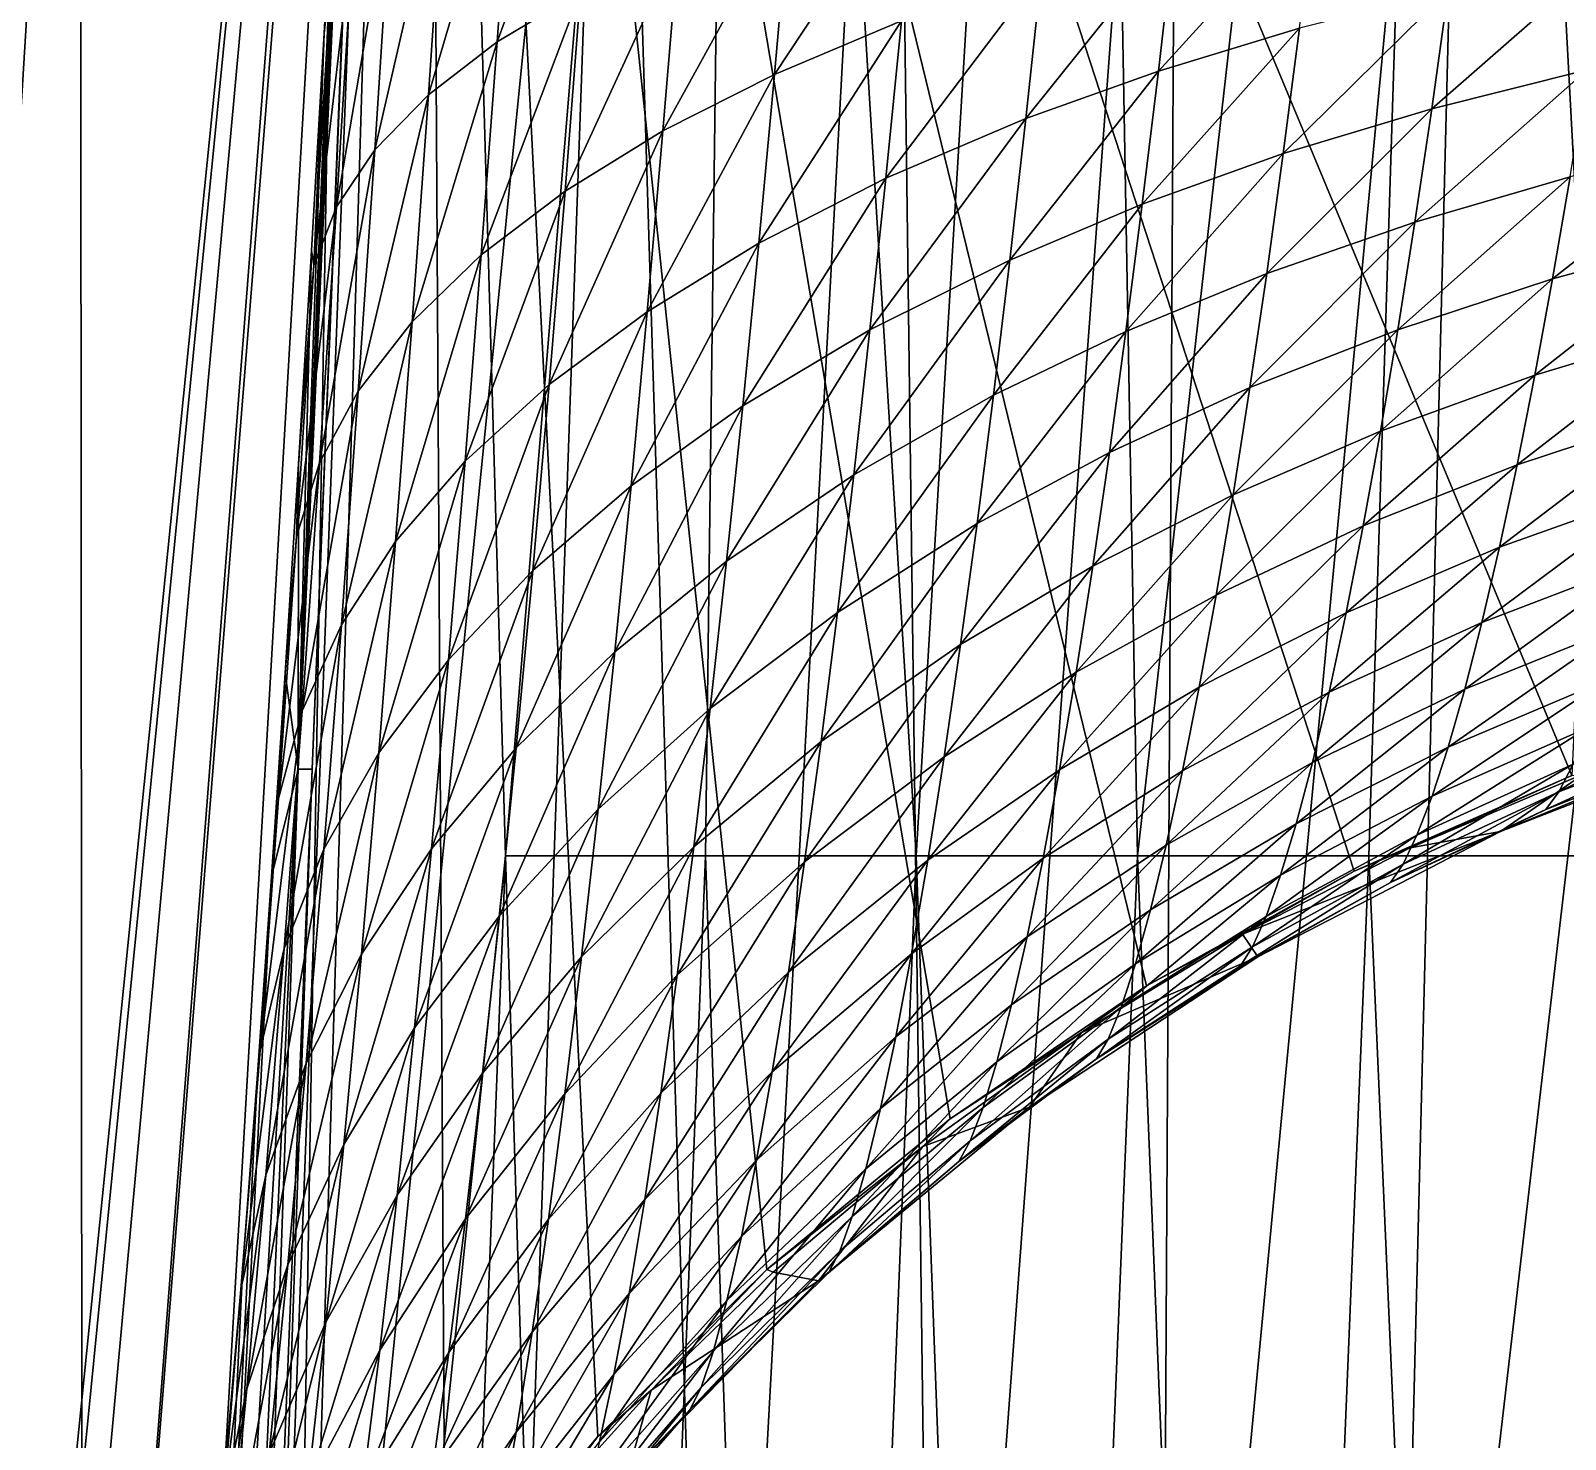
# Model space of a CAD drawing. Extents: x -53 to 3.8, y 0 to 88.2.
# Drawn here: x -42.74 to -40.364, y 64.955 to 67.136 of the extents above; entities that cross this region are included whole.
import ezdxf

# ---------------------------------------------------------------- set-up
doc = ezdxf.new("R2010")
doc.units = 0

msp = doc.modelspace()

# ---------------------------------------------------------------- linework, layer by layer
for points in [[(-42.131, 70.249), (-40.131, 70.7849), (-40.3543, 65.9824)], [(-42.131, 70.249), (-42.9009, 62.6519), (-46.131, 70.249)], [(-42.9009, 62.6519), (-42.131, 70.249), (-42.847, 63.0159)], [(-42.847, 63.0159), (-42.131, 70.249), (-42.76, 63.3727)], [(-42.76, 63.3727), (-42.131, 70.249), (-42.6406, 63.7202)], [(-42.6406, 63.7202), (-42.131, 70.249), (-42.4894, 64.0559)], [(-42.4894, 64.0559), (-42.131, 70.249), (-42.3082, 64.376)], [(-42.131, 70.249, 9.33625), (-42.4638, 61.4679, 10.4947), (-42.3044, 65.9926, 9.45638)], [(-42.4638, 61.4679, 10.4947), (-42.131, 70.249, 9.33625), (-42.0052, 65.8584, 10.4637)], [(-42.3082, 64.376), (-42.131, 70.249), (-42.0987, 64.6776)], [(-42.3044, 65.9926, 9.45638), (-42.144, 69.9298, 8.96014), (-42.131, 70.249, 9.33625)], [(-40.6915, 65.8347), (-42.131, 70.249), (-40.3543, 65.9824)], [(-41.013, 65.6572), (-42.131, 70.249), (-40.6915, 65.8347)], [(-41.3166, 65.4512), (-42.131, 70.249), (-41.013, 65.6572)], [(-41.6004, 65.2179), (-42.131, 70.249), (-41.3166, 65.4512)], [(-41.8622, 64.959), (-42.131, 70.249), (-41.6004, 65.2179)], [(-42.0987, 64.6776), (-42.131, 70.249), (-41.8622, 64.959)], [(-42.131, 70.249, 9.33625), (-41.6397, 70.249, 10.2041), (-42.0052, 65.8584, 10.4637)], [(-42.0052, 65.8584, 10.4637), (-41.6397, 70.249, 10.2041), (-41.6958, 65.8584, 11.0024)], [(-41.6958, 65.8584, 11.0024), (-41.6397, 70.249, 10.2041), (-41.3696, 65.8584, 11.5313)], [(-41.3696, 65.8584, 11.5313), (-41.6397, 70.249, 10.2041), (-41.1055, 70.249, 11.0463)], [(-41.3696, 65.8584, 11.5313), (-41.1055, 70.249, 11.0463), (-41.027, 65.8584, 12.0497)], [(-41.027, 65.8584, 12.0497), (-41.1055, 70.249, 11.0463), (-40.5296, 70.249, 11.8605)], [(-41.027, 65.8584, 12.0497), (-40.5296, 70.249, 11.8605), (-40.6684, 65.8584, 12.5572)], [(-40.6684, 65.8584, 12.5572), (-40.5296, 70.249, 11.8605), (-40.2942, 65.8584, 13.0534)], [(-40.5296, 70.249, 11.8605), (-39.9135, 70.249, 12.6447), (-40.2942, 65.8584, 13.0534)], [(-42.1463, 69.9161, 8.19953), (-42.144, 69.9298, 8.96014), (-42.3044, 65.9926, 9.45638)], [(-42.3263, 65.9926, 8.65199), (-42.214, 68.5185, 8.04497), (-42.1463, 69.9161, 8.19953)], [(-42.3263, 65.9926, 8.65199), (-42.1463, 69.9161, 8.19953), (-42.3044, 65.9926, 9.45638)], [(-41.3394, 63.4733, 18.3633), (-40.9631, 68.5392, 17.7052), (-41.4051, 68.5327, 17.2802)], [(-40.9919, 63.4733, 18.6972), (-40.9631, 68.5392, 17.7052), (-41.3394, 63.4733, 18.3633)], [(-40.9919, 63.4733, 18.6972), (-40.5104, 68.5456, 18.1186), (-40.9631, 68.5392, 17.7052)], [(-40.6378, 63.4733, 19.0239), (-40.5104, 68.5456, 18.1186), (-40.9919, 63.4733, 18.6972)], [(-40.6378, 63.4733, 19.0239), (-40.0472, 68.5518, 18.5202), (-40.5104, 68.5456, 18.1186)], [(-40.2772, 63.4733, 19.3435), (-40.0472, 68.5518, 18.5202), (-40.6378, 63.4733, 19.0239)], [(-42.2555, 68.519, 16.3968), (-42.6634, 68.5119, 15.9389), (-42.6599, 63.4733, 16.9604)], [(-42.3404, 63.4733, 17.321), (-42.2555, 68.519, 16.3968), (-42.6599, 63.4733, 16.9604)], [(-41.8359, 68.5259, 16.844), (-42.2555, 68.519, 16.3968), (-42.3404, 63.4733, 17.321)], [(-42.0137, 63.4733, 17.6751), (-41.8359, 68.5259, 16.844), (-42.3404, 63.4733, 17.321)], [(-42.2313, 68.1685, 8.04814), (-42.214, 68.5185, 8.04497), (-42.3263, 65.9926, 8.65199)], [(-41.68, 63.4733, 18.0226), (-41.8359, 68.5259, 16.844), (-42.0137, 63.4733, 17.6751)], [(-41.68, 63.4733, 18.0226), (-41.4051, 68.5327, 17.2802), (-41.8359, 68.5259, 16.844)], [(-41.3394, 63.4733, 18.3633), (-41.4051, 68.5327, 17.2802), (-41.68, 63.4733, 18.0226)], [(-42.6634, 68.5119, 15.9389), (-43.0594, 68.5046, 15.4706), (-42.9722, 63.4733, 16.5935)], [(-42.6599, 63.4733, 16.9604), (-42.6634, 68.5119, 15.9389), (-42.9722, 63.4733, 16.5935)], [(-42.249, 67.8199, 8.03053), (-42.2313, 68.1685, 8.04814), (-42.3263, 65.9926, 8.65199)], [(-42.3263, 65.9926, 8.65199), (-42.2672, 67.4741, 7.99202), (-42.249, 67.8199, 8.03053)], [(-42.0182, 67.1183, 6.35337), (-41.863, 67.5399, 6.1574), (-41.9922, 67.4856, 6.43871)], [(-41.8888, 67.1961, 6.07829), (-41.863, 67.5399, 6.1574), (-42.0182, 67.1183, 6.35337)], [(-42.286, 67.1321, 7.9327), (-42.2672, 67.4741, 7.99202), (-42.3263, 65.9926, 8.65199)], [(-42.286, 67.1321, 7.9327), (-42.2739, 67.2398, 7.63395), (-42.2672, 67.4741, 7.99202)], [(-42.1246, 67.0365, 6.63698), (-41.9922, 67.4856, 6.43871), (-42.0983, 67.428, 6.72886)], [(-42.0182, 67.1183, 6.35337), (-41.9922, 67.4856, 6.43871), (-42.1246, 67.0365, 6.63698)], [(-42.2076, 66.9512, 6.92734), (-42.0983, 67.428, 6.72886), (-42.1808, 67.3676, 7.02604)], [(-42.1246, 67.0365, 6.63698), (-42.0983, 67.428, 6.72886), (-42.2076, 66.9512, 6.92734)], [(-41.5888, 67.0681, 5.47498), (-41.368, 67.4021, 5.31486), (-41.5649, 67.3377, 5.56013)], [(-41.3919, 67.151, 5.23606), (-41.368, 67.4021, 5.31486), (-41.5888, 67.0681, 5.47498)], [(-42.2668, 66.863, 7.22262), (-42.1808, 67.3676, 7.02604), (-42.2395, 67.3048, 7.32836)], [(-42.2076, 66.9512, 6.92734), (-42.1808, 67.3676, 7.02604), (-42.2668, 66.863, 7.22262)], [(-41.7614, 66.9806, 5.72148), (-41.5649, 67.3377, 5.56013), (-41.7373, 67.2693, 5.81335)], [(-41.5888, 67.0681, 5.47498), (-41.5649, 67.3377, 5.56013), (-41.7614, 66.9806, 5.72148)], [(-40.9943, 67.0732, 4.74328), (-40.7511, 67.3404, 4.65914), (-40.9698, 67.2866, 4.82883)], [(-40.7759, 67.1394, 4.57871), (-40.7511, 67.3404, 4.65914), (-40.9943, 67.0732, 4.74328)], [(-42.2395, 67.3048, 7.32836), (-42.2739, 67.2398, 7.63395), (-42.3019, 66.7723, 7.52101)], [(-42.2668, 66.863, 7.22262), (-42.2395, 67.3048, 7.32836), (-42.3019, 66.7723, 7.52101)], [(-41.1998, 66.9996, 4.92088), (-40.9698, 67.2866, 4.82883), (-41.1754, 67.2266, 5.01216)], [(-40.9943, 67.0732, 4.74328), (-40.9698, 67.2866, 4.82883), (-41.1998, 66.9996, 4.92088)], [(-41.913, 66.8872, 5.97924), (-41.7373, 67.2693, 5.81335), (-41.8888, 67.1961, 6.07829)], [(-41.7614, 66.9806, 5.72148), (-41.7373, 67.2693, 5.81335), (-41.913, 66.8872, 5.97924)], [(-42.3019, 66.7723, 7.52101), (-42.2739, 67.2398, 7.63395), (-42.286, 67.1321, 7.9327)], [(-40.5711, 67.0149, 4.33723), (-40.3046, 67.2485, 4.29162), (-40.5456, 67.1979, 4.42791)], [(-40.3306, 67.0753, 4.20563), (-40.3046, 67.2485, 4.29162), (-40.5711, 67.0149, 4.33723)], [(-41.4162, 66.9073, 5.1376), (-41.1754, 67.2266, 5.01216), (-41.3919, 67.151, 5.23606)], [(-41.1998, 66.9996, 4.92088), (-41.1754, 67.2266, 5.01216), (-41.4162, 66.9073, 5.1376)], [(-42.0427, 66.7885, 6.24674), (-41.8888, 67.1961, 6.07829), (-42.0182, 67.1183, 6.35337)], [(-41.913, 66.8872, 5.97924), (-41.8888, 67.1961, 6.07829), (-42.0427, 66.7885, 6.24674)], [(-40.8011, 66.9455, 4.48259), (-40.5456, 67.1979, 4.42791), (-40.7759, 67.1394, 4.57871)], [(-40.5711, 67.0149, 4.33723), (-40.5456, 67.1979, 4.42791), (-40.8011, 66.9455, 4.48259)], [(-41.6132, 66.8066, 5.36866), (-41.3919, 67.151, 5.23606), (-41.5888, 67.0681, 5.47498)], [(-41.4162, 66.9073, 5.1376), (-41.3919, 67.151, 5.23606), (-41.6132, 66.8066, 5.36866)], [(-41.0193, 66.8673, 4.64102), (-40.7759, 67.1394, 4.57871), (-40.9943, 67.0732, 4.74328)], [(-40.8011, 66.9455, 4.48259), (-40.7759, 67.1394, 4.57871), (-41.0193, 66.8673, 4.64102)], [(-42.3054, 66.7952, 7.853), (-42.286, 67.1321, 7.9327), (-42.3263, 65.9926, 8.65199)], [(-42.3054, 66.7952, 7.853), (-42.3019, 66.7723, 7.52101), (-42.286, 67.1321, 7.9327)], [(-42.1496, 66.6851, 6.52242), (-42.0182, 67.1183, 6.35337), (-42.1246, 67.0365, 6.63698)], [(-42.0427, 66.7885, 6.24674), (-42.0182, 67.1183, 6.35337), (-42.1496, 66.6851, 6.52242)], [(-41.7858, 66.7007, 5.60688), (-41.5888, 67.0681, 5.47498), (-41.7614, 66.9806, 5.72148)], [(-41.6132, 66.8066, 5.36866), (-41.5888, 67.0681, 5.47498), (-41.7858, 66.7007, 5.60688)], [(-41.2246, 66.7807, 4.8118), (-40.9943, 67.0732, 4.74328), (-41.1998, 66.9996, 4.92088)], [(-41.0193, 66.8673, 4.64102), (-40.9943, 67.0732, 4.74328), (-41.2246, 66.7807, 4.8118)], [(-40.5972, 66.8395, 4.23215), (-40.3306, 67.0753, 4.20563), (-40.5711, 67.0149, 4.33723)], [(-40.3571, 66.9093, 4.10605), (-40.3306, 67.0753, 4.20563), (-40.5972, 66.8395, 4.23215)], [(-42.2331, 66.5775, 6.80454), (-42.1246, 67.0365, 6.63698), (-42.2076, 66.9512, 6.92734)], [(-42.1496, 66.6851, 6.52242), (-42.1246, 67.0365, 6.63698), (-42.2331, 66.5775, 6.80454)], [(-41.4409, 66.6726, 5.01998), (-41.1998, 66.9996, 4.92088), (-41.4162, 66.9073, 5.1376)], [(-41.2246, 66.7807, 4.8118), (-41.1998, 66.9996, 4.92088), (-41.4409, 66.6726, 5.01998)], [(-40.8267, 66.7597, 4.37118), (-40.5711, 67.0149, 4.33723), (-40.8011, 66.9455, 4.48259)], [(-40.5972, 66.8395, 4.23215), (-40.5711, 67.0149, 4.33723), (-40.8267, 66.7597, 4.37118)], [(-41.9377, 66.5879, 5.85583), (-41.7614, 66.9806, 5.72148), (-41.913, 66.8872, 5.97924)], [(-41.7858, 66.7007, 5.60688), (-41.7614, 66.9806, 5.72148), (-41.9377, 66.5879, 5.85583)], [(-42.2929, 66.4665, 7.09135), (-42.2076, 66.9512, 6.92734), (-42.2668, 66.863, 7.22262)], [(-42.2331, 66.5775, 6.80454), (-42.2076, 66.9512, 6.92734), (-42.2929, 66.4665, 7.09135)], [(-40.1077, 66.9686, 3.99355), (-40.3571, 66.9093, 4.10605), (-40.3841, 66.7514, 3.99324)], [(-40.3841, 66.7514, 3.99324), (-40.1354, 66.8186, 3.88607), (-40.1077, 66.9686, 3.99355)], [(-41.0446, 66.6702, 4.52247), (-40.8011, 66.9455, 4.48259), (-41.0193, 66.8673, 4.64102)], [(-40.8267, 66.7597, 4.37118), (-40.8011, 66.9455, 4.48259), (-41.0446, 66.6702, 4.52247)], [(-41.6379, 66.5549, 5.24172), (-41.4162, 66.9073, 5.1376), (-41.6132, 66.8066, 5.36866)], [(-41.4409, 66.6726, 5.01998), (-41.4162, 66.9073, 5.1376), (-41.6379, 66.5549, 5.24172)], [(-40.3571, 66.9093, 4.10605), (-40.6236, 66.6728, 4.11304), (-40.3841, 66.7514, 3.99324)], [(-40.6236, 66.6728, 4.11304), (-40.3571, 66.9093, 4.10605), (-40.5972, 66.8395, 4.23215)], [(-42.0678, 66.4691, 6.11406), (-41.913, 66.8872, 5.97924), (-42.0427, 66.7885, 6.24674)], [(-41.9377, 66.5879, 5.85583), (-41.913, 66.8872, 5.97924), (-42.0678, 66.4691, 6.11406)], [(-42.2668, 66.863, 7.22262), (-42.3019, 66.7723, 7.52101), (-42.3286, 66.3528, 7.38108)], [(-42.2929, 66.4665, 7.09135), (-42.2668, 66.863, 7.22262), (-42.3286, 66.3528, 7.38108)], [(-41.2497, 66.5713, 4.68536), (-41.0193, 66.8673, 4.64102), (-41.2246, 66.7807, 4.8118)], [(-41.0446, 66.6702, 4.52247), (-41.0193, 66.8673, 4.64102), (-41.2497, 66.5713, 4.68536)], [(-40.8527, 66.5832, 4.24487), (-40.5972, 66.8395, 4.23215), (-40.8267, 66.7597, 4.37118)], [(-40.6236, 66.6728, 4.11304), (-40.5972, 66.8395, 4.23215), (-40.8527, 66.5832, 4.24487)], [(-41.8107, 66.4313, 5.47017), (-41.6132, 66.8066, 5.36866), (-41.7858, 66.7007, 5.60688)], [(-41.6379, 66.5549, 5.24172), (-41.6132, 66.8066, 5.36866), (-41.8107, 66.4313, 5.47017)], [(-40.4115, 66.6026, 3.86775), (-40.1354, 66.8186, 3.88607), (-40.3841, 66.7514, 3.99324)], [(-40.4115, 66.6026, 3.86775), (-40.1634, 66.6772, 3.7666), (-40.1354, 66.8186, 3.88607)], [(-42.3263, 65.9926, 8.65199), (-42.3255, 66.4645, 7.75336), (-42.3054, 66.7952, 7.853)], [(-42.3255, 66.4645, 7.75336), (-42.3019, 66.7723, 7.52101), (-42.3054, 66.7952, 7.853)], [(-42.1752, 66.3448, 6.38005), (-42.0427, 66.7885, 6.24674), (-42.1496, 66.6851, 6.52242)], [(-42.0678, 66.4691, 6.11406), (-42.0427, 66.7885, 6.24674), (-42.1752, 66.3448, 6.38005)], [(-42.3286, 66.3528, 7.38108), (-42.3019, 66.7723, 7.52101), (-42.3255, 66.4645, 7.75336)], [(-41.4659, 66.4481, 4.88369), (-41.2246, 66.7807, 4.8118), (-41.4409, 66.6726, 5.01998)], [(-41.2497, 66.5713, 4.68536), (-41.2246, 66.7807, 4.8118), (-41.4659, 66.4481, 4.88369)], [(-41.0702, 66.4829, 4.38808), (-40.8267, 66.7597, 4.37118), (-41.0446, 66.6702, 4.52247)], [(-40.8527, 66.5832, 4.24487), (-40.8267, 66.7597, 4.37118), (-41.0702, 66.4829, 4.38808)], [(-40.3841, 66.7514, 3.99324), (-40.6236, 66.6728, 4.11304), (-40.6504, 66.5157, 3.98051)], [(-40.6504, 66.5157, 3.98051), (-40.4115, 66.6026, 3.86775), (-40.3841, 66.7514, 3.99324)], [(-41.9629, 66.3001, 5.70874), (-41.7858, 66.7007, 5.60688), (-41.9377, 66.5879, 5.85583)], [(-41.8107, 66.4313, 5.47017), (-41.7858, 66.7007, 5.60688), (-41.9629, 66.3001, 5.70874)], [(-42.2593, 66.2158, 6.65214), (-42.1496, 66.6851, 6.52242), (-42.2331, 66.5775, 6.80454)], [(-42.1752, 66.3448, 6.38005), (-42.1496, 66.6851, 6.52242), (-42.2593, 66.2158, 6.65214)], [(-41.6629, 66.3142, 5.09472), (-41.4409, 66.6726, 5.01998), (-41.6379, 66.5549, 5.24172)], [(-41.4659, 66.4481, 4.88369), (-41.4409, 66.6726, 5.01998), (-41.6629, 66.3142, 5.09472)], [(-41.2751, 66.3725, 4.54205), (-41.0446, 66.6702, 4.52247), (-41.2497, 66.5713, 4.68536)], [(-41.0702, 66.4829, 4.38808), (-41.0446, 66.6702, 4.52247), (-41.2751, 66.3725, 4.54205)], [(-40.6236, 66.6728, 4.11304), (-40.8789, 66.4169, 4.1043), (-40.6504, 66.5157, 3.98051)], [(-40.8789, 66.4169, 4.1043), (-40.6236, 66.6728, 4.11304), (-40.8527, 66.5832, 4.24487)], [(-40.439, 66.4638, 3.73026), (-40.1634, 66.6772, 3.7666), (-40.4115, 66.6026, 3.86775)], [(-40.439, 66.4638, 3.73026), (-40.1917, 66.5452, 3.63578), (-40.1634, 66.6772, 3.7666)], [(-40.6772, 66.3692, 3.83526), (-40.4115, 66.6026, 3.86775), (-40.6504, 66.5157, 3.98051)], [(-40.6772, 66.3692, 3.83526), (-40.439, 66.4638, 3.73026), (-40.4115, 66.6026, 3.86775)], [(-42.3198, 66.0829, 6.92865), (-42.2331, 66.5775, 6.80454), (-42.2929, 66.4665, 7.09135)], [(-42.2593, 66.2158, 6.65214), (-42.2331, 66.5775, 6.80454), (-42.3198, 66.0829, 6.92865)], [(-42.0934, 66.1619, 5.95606), (-41.9377, 66.5879, 5.85583), (-42.0678, 66.4691, 6.11406)], [(-41.9629, 66.3001, 5.70874), (-41.9377, 66.5879, 5.85583), (-42.0934, 66.1619, 5.95606)], [(-41.4912, 66.2352, 4.72927), (-41.2497, 66.5713, 4.68536), (-41.4659, 66.4481, 4.88369)], [(-41.2751, 66.3725, 4.54205), (-41.2497, 66.5713, 4.68536), (-41.4912, 66.2352, 4.72927)], [(-41.0961, 66.3067, 4.23853), (-40.8527, 66.5832, 4.24487), (-41.0702, 66.4829, 4.38808)], [(-40.8789, 66.4169, 4.1043), (-40.8527, 66.5832, 4.24487), (-41.0961, 66.3067, 4.23853)], [(-41.8359, 66.174, 5.31194), (-41.6379, 66.5549, 5.24172), (-41.8107, 66.4313, 5.47017)], [(-41.6629, 66.3142, 5.09472), (-41.6379, 66.5549, 5.24172), (-41.8359, 66.174, 5.31194)], [(-40.4664, 66.3359, 3.58145), (-40.1917, 66.5452, 3.63578), (-40.439, 66.4638, 3.73026)], [(-40.4664, 66.3359, 3.58145), (-40.2199, 66.4237, 3.49426), (-40.1917, 66.5452, 3.63578)], [(-40.6504, 66.5157, 3.98051), (-40.8789, 66.4169, 4.1043), (-40.9052, 66.2619, 3.95024)], [(-40.9052, 66.2619, 3.95024), (-40.6772, 66.3692, 3.83526), (-40.6504, 66.5157, 3.98051)], [(-41.3007, 66.1855, 4.38262), (-41.0702, 66.4829, 4.38808), (-41.2751, 66.3725, 4.54205)], [(-41.0961, 66.3067, 4.23853), (-41.0702, 66.4829, 4.38808), (-41.3007, 66.1855, 4.38262)], [(-42.3564, 65.9471, 7.20787), (-42.2929, 66.4665, 7.09135), (-42.3286, 66.3528, 7.38108)], [(-42.3198, 66.0829, 6.92865), (-42.2929, 66.4665, 7.09135), (-42.3564, 65.9471, 7.20787)], [(-42.3461, 66.1409, 7.63423), (-42.3255, 66.4645, 7.75336), (-42.3263, 65.9926, 8.65199)], [(-42.3461, 66.1409, 7.63423), (-42.3286, 66.3528, 7.38108), (-42.3255, 66.4645, 7.75336)], [(-42.2014, 66.0177, 6.21067), (-42.0678, 66.4691, 6.11406), (-42.1752, 66.3448, 6.38005)], [(-42.0934, 66.1619, 5.95606), (-42.0678, 66.4691, 6.11406), (-42.2014, 66.0177, 6.21067)], [(-40.7039, 66.2342, 3.67801), (-40.439, 66.4638, 3.73026), (-40.6772, 66.3692, 3.83526)], [(-40.7039, 66.2342, 3.67801), (-40.4664, 66.3359, 3.58145), (-40.439, 66.4638, 3.73026)], [(-41.9885, 66.0253, 5.53863), (-41.8107, 66.4313, 5.47017), (-41.9629, 66.3001, 5.70874)], [(-41.8359, 66.174, 5.31194), (-41.8107, 66.4313, 5.47017), (-41.9885, 66.0253, 5.53863)], [(-41.6883, 66.0862, 4.92826), (-41.4659, 66.4481, 4.88369), (-41.6629, 66.3142, 5.09472)], [(-41.4912, 66.2352, 4.72927), (-41.4659, 66.4481, 4.88369), (-41.6883, 66.0862, 4.92826)], [(-40.8789, 66.4169, 4.1043), (-41.1219, 66.1425, 4.07467), (-40.9052, 66.2619, 3.95024)], [(-41.1219, 66.1425, 4.07467), (-40.8789, 66.4169, 4.1043), (-41.0961, 66.3067, 4.23853)], [(-40.4935, 66.2197, 3.42199), (-40.2199, 66.4237, 3.49426), (-40.4664, 66.3359, 3.58145)], [(-40.4935, 66.2197, 3.42199), (-40.2479, 66.3133, 3.34268), (-40.2199, 66.4237, 3.49426)], [(-41.5166, 66.0351, 4.55758), (-41.2751, 66.3725, 4.54205), (-41.4912, 66.2352, 4.72927)], [(-41.3007, 66.1855, 4.38262), (-41.2751, 66.3725, 4.54205), (-41.5166, 66.0351, 4.55758)], [(-40.9313, 66.1192, 3.78346), (-40.6772, 66.3692, 3.83526), (-40.9052, 66.2619, 3.95024)], [(-40.9313, 66.1192, 3.78346), (-40.7039, 66.2342, 3.67801), (-40.6772, 66.3692, 3.83526)], [(-42.3564, 65.9471, 7.20787), (-42.3286, 66.3528, 7.38108), (-42.3461, 66.1409, 7.63423)], [(-42.2862, 65.8683, 6.47101), (-42.1752, 66.3448, 6.38005), (-42.2593, 66.2158, 6.65214)], [(-42.2014, 66.0177, 6.21067), (-42.1752, 66.3448, 6.38005), (-42.2862, 65.8683, 6.47101)], [(-40.7303, 66.1117, 3.50948), (-40.4664, 66.3359, 3.58145), (-40.7039, 66.2342, 3.67801)], [(-40.7303, 66.1117, 3.50948), (-40.4935, 66.2197, 3.42199), (-40.4664, 66.3359, 3.58145)], [(-41.8615, 65.9304, 5.13288), (-41.6629, 66.3142, 5.09472), (-41.8359, 66.174, 5.31194)], [(-41.6883, 66.0862, 4.92826), (-41.6629, 66.3142, 5.09472), (-41.8615, 65.9304, 5.13288)], [(-41.3262, 66.0114, 4.20799), (-41.0961, 66.3067, 4.23853), (-41.3007, 66.1855, 4.38262)], [(-41.1219, 66.1425, 4.07467), (-41.0961, 66.3067, 4.23853), (-41.3262, 66.0114, 4.20799)], [(-40.5201, 66.1162, 3.25257), (-40.2479, 66.3133, 3.34268), (-40.4935, 66.2197, 3.42199)], [(-40.5201, 66.1162, 3.25257), (-40.2754, 66.215, 3.18171), (-40.2479, 66.3133, 3.34268)], [(-42.1196, 65.869, 5.77346), (-41.9629, 66.3001, 5.70874), (-42.0934, 66.1619, 5.95606)], [(-41.9885, 66.0253, 5.53863), (-41.9629, 66.3001, 5.70874), (-42.1196, 65.869, 5.77346)], [(-40.9052, 66.2619, 3.95024), (-41.1219, 66.1425, 4.07467), (-41.1476, 65.9914, 3.8973)], [(-41.1476, 65.9914, 3.8973), (-40.9313, 66.1192, 3.78346), (-40.9052, 66.2619, 3.95024)], [(-41.7138, 65.8722, 4.74328), (-41.4912, 66.2352, 4.72927), (-41.6883, 66.0862, 4.92826)], [(-41.5166, 66.0351, 4.55758), (-41.4912, 66.2352, 4.72927), (-41.7138, 65.8722, 4.74328)], [(-42.3476, 65.7146, 6.73545), (-42.2593, 66.2158, 6.65214), (-42.3198, 66.0829, 6.92865)], [(-42.2862, 65.8683, 6.47101), (-42.2593, 66.2158, 6.65214), (-42.3476, 65.7146, 6.73545)], [(-40.9571, 65.9898, 3.60472), (-40.7039, 66.2342, 3.67801), (-40.9313, 66.1192, 3.78346)], [(-40.9571, 65.9898, 3.60472), (-40.7303, 66.1117, 3.50948), (-40.7039, 66.2342, 3.67801)], [(-40.7561, 66.0026, 3.3304), (-40.4935, 66.2197, 3.42199), (-40.7303, 66.1117, 3.50948)], [(-40.7561, 66.0026, 3.3304), (-40.5201, 66.1162, 3.25257), (-40.4935, 66.2197, 3.42199)], [(-40.546, 66.0263, 3.07412), (-40.2754, 66.215, 3.18171), (-40.5201, 66.1162, 3.25257)], [(-40.546, 66.0263, 3.07412), (-40.3022, 66.1295, 3.01223), (-40.2754, 66.215, 3.18171)], [(-42.0145, 65.7654, 5.34623), (-41.8359, 66.174, 5.31194), (-41.9885, 66.0253, 5.53863)], [(-41.8615, 65.9304, 5.13288), (-41.8359, 66.174, 5.31194), (-42.0145, 65.7654, 5.34623)], [(-41.5421, 65.849, 4.36961), (-41.3007, 66.1855, 4.38262), (-41.5166, 66.0351, 4.55758)], [(-41.3262, 66.0114, 4.20799), (-41.3007, 66.1855, 4.38262), (-41.5421, 65.849, 4.36961)], [(-42.3674, 65.8256, 7.49603), (-42.3461, 66.1409, 7.63423), (-42.3263, 65.9926, 8.65199)], [(-42.3674, 65.8256, 7.49603), (-42.3564, 65.9471, 7.20787), (-42.3461, 66.1409, 7.63423)], [(-42.2282, 65.7059, 6.01508), (-42.0934, 66.1619, 5.95606), (-42.2014, 66.0177, 6.21067)], [(-42.1196, 65.869, 5.77346), (-42.0934, 66.1619, 5.95606), (-42.2282, 65.7059, 6.01508)], [(-41.1219, 66.1425, 4.07467), (-41.3516, 65.8514, 4.01904), (-41.1476, 65.9914, 3.8973)], [(-41.3516, 65.8514, 4.01904), (-41.1219, 66.1425, 4.07467), (-41.3262, 66.0114, 4.20799)], [(-41.1729, 65.8545, 3.70728), (-40.9313, 66.1192, 3.78346), (-41.1476, 65.9914, 3.8973)], [(-41.1729, 65.8545, 3.70728), (-40.9571, 65.9898, 3.60472), (-40.9313, 66.1192, 3.78346)], [(-40.7812, 65.9078, 3.14175), (-40.5201, 66.1162, 3.25257), (-40.7561, 66.0026, 3.3304)], [(-40.7812, 65.9078, 3.14175), (-40.546, 66.0263, 3.07412), (-40.5201, 66.1162, 3.25257)], [(-40.5708, 65.9507, 2.88774), (-40.3022, 66.1295, 3.01223), (-40.546, 66.0263, 3.07412)], [(-40.5708, 65.9507, 2.88774), (-40.3279, 66.0576, 2.83528), (-40.3022, 66.1295, 3.01223)], [(-40.9823, 65.8746, 3.41482), (-40.7303, 66.1117, 3.50948), (-40.9571, 65.9898, 3.60472)], [(-40.9823, 65.8746, 3.41482), (-40.7561, 66.0026, 3.3304), (-40.7303, 66.1117, 3.50948)], [(-40.3745, 65.9573, 2.46312), (-40.1027, 66.0935, 2.61276), (-40.3521, 66, 2.65189)], [(-40.3745, 65.9573, 2.46312), (-40.1261, 66.053, 2.4329), (-40.1027, 66.0935, 2.61276)], [(-42.3851, 65.5576, 7.00238), (-42.3198, 66.0829, 6.92865), (-42.3564, 65.9471, 7.20787)], [(-42.3476, 65.7146, 6.73545), (-42.3198, 66.0829, 6.92865), (-42.3851, 65.5576, 7.00238)], [(-41.8873, 65.7019, 4.93403), (-41.6883, 66.0862, 4.92826), (-41.8615, 65.9304, 5.13288)], [(-41.7138, 65.8722, 4.74328), (-41.6883, 66.0862, 4.92826), (-41.8873, 65.7019, 4.93403)], [(-40.5941, 65.8901, 2.6945), (-40.3521, 66, 2.65189), (-40.3279, 66.0576, 2.83528)], [(-40.5941, 65.8901, 2.6945), (-40.3279, 66.0576, 2.83528), (-40.5708, 65.9507, 2.88774)], [(-40.336, 65.985, 0.24551), (-40.071, 66.049, 2.05849), (-40.465, 65.8958, 2.07696)], [(-40.465, 65.8958, 2.07696), (-40.071, 66.049, 2.05849), (-40.1474, 66.0271, 2.24921)], [(-40.3948, 65.9302, 2.27022), (-40.1261, 66.053, 2.4329), (-40.3745, 65.9573, 2.46312)], [(-40.3948, 65.9302, 2.27022), (-40.1474, 66.0271, 2.24921), (-40.1261, 66.053, 2.4329)], [(-42.1461, 65.5921, 5.56709), (-41.9885, 66.0253, 5.53863), (-42.1196, 65.869, 5.77346)], [(-42.0145, 65.7654, 5.34623), (-41.9885, 66.0253, 5.53863), (-42.1461, 65.5921, 5.56709)], [(-41.7393, 65.6733, 4.5409), (-41.5166, 66.0351, 4.55758), (-41.7138, 65.8722, 4.74328)], [(-41.5421, 65.849, 4.36961), (-41.5166, 66.0351, 4.55758), (-41.7393, 65.6733, 4.5409)], [(-40.8052, 65.8282, 2.94469), (-40.546, 66.0263, 3.07412), (-40.7812, 65.9078, 3.14175)], [(-40.8052, 65.8282, 2.94469), (-40.5708, 65.9507, 2.88774), (-40.546, 66.0263, 3.07412)], [(-40.465, 65.8958, 2.07696), (-40.1474, 66.0271, 2.24921), (-40.3948, 65.9302, 2.27022)], [(-42.3138, 65.5372, 6.262), (-42.2014, 66.0177, 6.21067), (-42.2862, 65.8683, 6.47101)], [(-42.2282, 65.7059, 6.01508), (-42.2014, 66.0177, 6.21067), (-42.3138, 65.5372, 6.262)], [(-41.5673, 65.6781, 4.16635), (-41.3262, 66.0114, 4.20799), (-41.5421, 65.849, 4.36961)], [(-41.3516, 65.8514, 4.01904), (-41.3262, 66.0114, 4.20799), (-41.5673, 65.6781, 4.16635)], [(-41.0068, 65.7747, 3.21479), (-40.7561, 66.0026, 3.3304), (-40.9823, 65.8746, 3.41482)], [(-41.0068, 65.7747, 3.21479), (-40.7812, 65.9078, 3.14175), (-40.7561, 66.0026, 3.3304)], [(-40.6157, 65.8453, 2.49553), (-40.3521, 66, 2.65189), (-40.5941, 65.8901, 2.6945)], [(-40.6157, 65.8453, 2.49553), (-40.3745, 65.9573, 2.46312), (-40.3521, 66, 2.65189)], [(-42.3263, 65.9926, 8.65199), (-42.5073, 62.0479, 9.10688), (-42.5642, 62.0479, 7.96852)], [(-42.5642, 62.0479, 7.96852), (-42.3674, 65.8256, 7.49603), (-42.3263, 65.9926, 8.65199)], [(-42.465, 62.0479, 9.95356), (-42.5073, 62.0479, 9.10688), (-42.3263, 65.9926, 8.65199)], [(-42.3044, 65.9926, 9.45638), (-42.465, 62.0479, 9.95356), (-42.3263, 65.9926, 8.65199)], [(-42.4638, 61.4679, 10.4947), (-42.465, 62.0479, 9.95356), (-42.3044, 65.9926, 9.45638)], [(-41.1476, 65.9914, 3.8973), (-41.3516, 65.8514, 4.01904), (-41.3766, 65.7066, 3.8167)], [(-41.3766, 65.7066, 3.8167), (-41.1729, 65.8545, 3.70728), (-41.1476, 65.9914, 3.8973)], [(-41.1977, 65.7329, 3.50544), (-40.9571, 65.9898, 3.60472), (-41.1729, 65.8545, 3.70728)], [(-41.1977, 65.7329, 3.50544), (-40.9823, 65.8746, 3.41482), (-40.9571, 65.9898, 3.60472)], [(-40.6046, 65.8707, 0.25804), (-40.6915, 65.8347), (-40.3543, 65.9824)], [(-40.6046, 65.8707, 0.25804), (-40.3543, 65.9824), (-40.336, 65.985, 0.24551)], [(-40.465, 65.8958, 2.07696), (-40.6046, 65.8707, 0.25804), (-40.336, 65.985, 0.24551)], [(-40.8278, 65.7645, 2.74038), (-40.5708, 65.9507, 2.88774), (-40.8052, 65.8282, 2.94469)], [(-40.8278, 65.7645, 2.74038), (-40.5941, 65.8901, 2.6945), (-40.5708, 65.9507, 2.88774)], [(-40.6352, 65.8169, 2.29214), (-40.3745, 65.9573, 2.46312), (-40.6157, 65.8453, 2.49553)], [(-40.6352, 65.8169, 2.29214), (-40.3948, 65.9302, 2.27022), (-40.3745, 65.9573, 2.46312)], [(-42.3893, 65.5198, 7.33922), (-42.3564, 65.9471, 7.20787), (-42.3674, 65.8256, 7.49603)], [(-42.3851, 65.5576, 7.00238), (-42.3564, 65.9471, 7.20787), (-42.3893, 65.5198, 7.33922)], [(-42.0407, 65.5218, 5.13274), (-41.8615, 65.9304, 5.13288), (-42.0145, 65.7654, 5.34623)], [(-41.8873, 65.7019, 4.93403), (-41.8615, 65.9304, 5.13288), (-42.0407, 65.5218, 5.13274)], [(-40.465, 65.8958, 2.07696), (-40.3948, 65.9302, 2.27022), (-40.6352, 65.8169, 2.29214)], [(-41.0301, 65.6908, 3.00587), (-40.7812, 65.9078, 3.14175), (-41.0068, 65.7747, 3.21479)], [(-41.0301, 65.6908, 3.00587), (-40.8052, 65.8282, 2.94469), (-40.7812, 65.9078, 3.14175)], [(-40.8641, 65.737, 0.27015), (-40.6046, 65.8707, 0.25804), (-40.465, 65.8958, 2.07696)], [(-40.8407, 65.7018, 2.09457), (-40.8641, 65.737, 0.27015), (-40.465, 65.8958, 2.07696)], [(-40.8486, 65.7175, 2.52998), (-40.6157, 65.8453, 2.49553), (-40.5941, 65.8901, 2.6945)], [(-40.8486, 65.7175, 2.52998), (-40.5941, 65.8901, 2.6945), (-40.8278, 65.7645, 2.74038)], [(-40.8407, 65.7018, 2.09457), (-40.465, 65.8958, 2.07696), (-40.6352, 65.8169, 2.29214)], [(-42.0052, 65.8584, 10.4637), (-42.1758, 61.4679, 11.0555), (-42.4638, 61.4679, 10.4947)], [(-42.3762, 65.3639, 6.51269), (-42.2862, 65.8683, 6.47101), (-42.3476, 65.7146, 6.73545)], [(-42.3138, 65.5372, 6.262), (-42.2862, 65.8683, 6.47101), (-42.3762, 65.3639, 6.51269)], [(-42.2555, 65.4115, 5.79417), (-42.1196, 65.869, 5.77346), (-42.2282, 65.7059, 6.01508)], [(-42.1461, 65.5921, 5.56709), (-42.1196, 65.869, 5.77346), (-42.2555, 65.4115, 5.79417)], [(-41.87, 61.4679, 11.6069), (-42.1758, 61.4679, 11.0555), (-42.0052, 65.8584, 10.4637)], [(-41.6958, 65.8584, 11.0024), (-41.87, 61.4679, 11.6069), (-42.0052, 65.8584, 10.4637)], [(-41.9131, 65.4899, 4.71663), (-41.7138, 65.8722, 4.74328), (-41.8873, 65.7019, 4.93403)], [(-41.7393, 65.6733, 4.5409), (-41.7138, 65.8722, 4.74328), (-41.9131, 65.4899, 4.71663)], [(-41.87, 61.4679, 11.6069), (-41.6958, 65.8584, 11.0024), (-41.5467, 61.4679, 12.1483)], [(-41.5467, 61.4679, 12.1483), (-41.6958, 65.8584, 11.0024), (-41.3696, 65.8584, 11.5313)], [(-41.5467, 61.4679, 12.1483), (-41.3696, 65.8584, 11.5313), (-41.2064, 61.4679, 12.6794)], [(-41.401, 65.578, 3.60187), (-41.1729, 65.8545, 3.70728), (-41.3766, 65.7066, 3.8167)], [(-41.401, 65.578, 3.60187), (-41.1977, 65.7329, 3.50544), (-41.1729, 65.8545, 3.70728)], [(-41.2064, 61.4679, 12.6794), (-41.3696, 65.8584, 11.5313), (-41.027, 65.8584, 12.0497)], [(-41.2216, 65.6275, 3.29291), (-40.9823, 65.8746, 3.41482), (-41.1977, 65.7329, 3.50544)], [(-41.2216, 65.6275, 3.29291), (-41.0068, 65.7747, 3.21479), (-40.9823, 65.8746, 3.41482)], [(-41.2064, 61.4679, 12.6794), (-41.027, 65.8584, 12.0497), (-40.8494, 61.4679, 13.1994)], [(-40.8494, 61.4679, 13.1994), (-41.027, 65.8584, 12.0497), (-40.6684, 65.8584, 12.5572)], [(-40.8641, 65.737, 0.27015), (-40.6915, 65.8347), (-40.6046, 65.8707, 0.25804)], [(-40.6684, 65.8584, 12.5572), (-40.4761, 61.4679, 13.708), (-40.8494, 61.4679, 13.1994)], [(-40.2942, 65.8584, 13.0534), (-40.4761, 61.4679, 13.708), (-40.6684, 65.8584, 12.5572)], [(-40.2942, 65.8584, 13.0534), (-40.0868, 61.4679, 14.2047), (-40.4761, 61.4679, 13.708)], [(-41.7646, 65.4909, 4.32222), (-41.5421, 65.849, 4.36961), (-41.7393, 65.6733, 4.5409)], [(-41.5673, 65.6781, 4.16635), (-41.5421, 65.849, 4.36961), (-41.7646, 65.4909, 4.32222)], [(-41.3516, 65.8514, 4.01904), (-41.5921, 65.5237, 3.94882), (-41.3766, 65.7066, 3.8167)], [(-41.5921, 65.5237, 3.94882), (-41.3516, 65.8514, 4.01904), (-41.5673, 65.6781, 4.16635)], [(-40.8641, 65.737, 0.27015), (-41.013, 65.6572), (-40.6915, 65.8347)], [(-40.8674, 65.6878, 2.31488), (-40.6157, 65.8453, 2.49553), (-40.8486, 65.7175, 2.52998)], [(-40.8674, 65.6878, 2.31488), (-40.6352, 65.8169, 2.29214), (-40.6157, 65.8453, 2.49553)], [(-42.3893, 65.5198, 7.33922), (-42.3674, 65.8256, 7.49603), (-42.5642, 62.0479, 7.96852)], [(-41.052, 65.6239, 2.78929), (-40.8052, 65.8282, 2.94469), (-41.0301, 65.6908, 3.00587)], [(-41.052, 65.6239, 2.78929), (-40.8278, 65.7645, 2.74038), (-40.8052, 65.8282, 2.94469)], [(-40.8407, 65.7018, 2.09457), (-40.6352, 65.8169, 2.29214), (-40.8674, 65.6878, 2.31488)], [(-42.173, 65.3329, 5.33825), (-42.0145, 65.7654, 5.34623), (-42.1461, 65.5921, 5.56709)], [(-42.0407, 65.5218, 5.13274), (-42.0145, 65.7654, 5.34623), (-42.173, 65.3329, 5.33825)], [(-41.2445, 65.5391, 3.071), (-41.0068, 65.7747, 3.21479), (-41.2216, 65.6275, 3.29291)], [(-41.2445, 65.5391, 3.071), (-41.0301, 65.6908, 3.00587), (-41.0068, 65.7747, 3.21479)], [(-41.0723, 65.5746, 2.56629), (-40.8278, 65.7645, 2.74038), (-41.052, 65.6239, 2.78929)], [(-41.0723, 65.5746, 2.56629), (-40.8486, 65.7175, 2.52998), (-40.8278, 65.7645, 2.74038)], [(-41.1133, 65.5847, 0.28178), (-40.8641, 65.737, 0.27015), (-40.8407, 65.7018, 2.09457)], [(-41.1133, 65.5847, 0.28178), (-41.013, 65.6572), (-40.8641, 65.737, 0.27015)], [(-42.4148, 65.187, 6.76563), (-42.3476, 65.7146, 6.73545), (-42.3851, 65.5576, 7.00238)], [(-42.3762, 65.3639, 6.51269), (-42.3476, 65.7146, 6.73545), (-42.4148, 65.187, 6.76563)], [(-41.4247, 65.4668, 3.37577), (-41.1977, 65.7329, 3.50544), (-41.401, 65.578, 3.60187)], [(-41.4247, 65.4668, 3.37577), (-41.2216, 65.6275, 3.29291), (-41.1977, 65.7329, 3.50544)], [(-41.0905, 65.5437, 2.33834), (-40.8674, 65.6878, 2.31488), (-40.8486, 65.7175, 2.52998)], [(-41.0905, 65.5437, 2.33834), (-40.8486, 65.7175, 2.52998), (-41.0723, 65.5746, 2.56629)], [(-42.3421, 65.2248, 6.02609), (-42.2282, 65.7059, 6.01508), (-42.3138, 65.5372, 6.262)], [(-42.2555, 65.4115, 5.79417), (-42.2282, 65.7059, 6.01508), (-42.3421, 65.2248, 6.02609)], [(-42.067, 65.296, 4.8995), (-41.8873, 65.7019, 4.93403), (-42.0407, 65.5218, 5.13274)], [(-41.9131, 65.4899, 4.71663), (-41.8873, 65.7019, 4.93403), (-42.067, 65.296, 4.8995)], [(-41.3766, 65.7066, 3.8167), (-41.5921, 65.5237, 3.94882), (-41.6164, 65.3868, 3.71802)], [(-41.6164, 65.3868, 3.71802), (-41.401, 65.578, 3.60187), (-41.3766, 65.7066, 3.8167)], [(-41.2659, 65.4688, 2.84102), (-41.0301, 65.6908, 3.00587), (-41.2445, 65.5391, 3.071)], [(-41.2659, 65.4688, 2.84102), (-41.052, 65.6239, 2.78929), (-41.0301, 65.6908, 3.00587)], [(-41.1938, 65.4691, 2.11113), (-41.1133, 65.5847, 0.28178), (-40.8407, 65.7018, 2.09457)], [(-41.1938, 65.4691, 2.11113), (-40.8407, 65.7018, 2.09457), (-41.0905, 65.5437, 2.33834)], [(-40.8407, 65.7018, 2.09457), (-40.8674, 65.6878, 2.31488), (-41.0905, 65.5437, 2.33834)], [(-41.9387, 65.2957, 4.4819), (-41.7393, 65.6733, 4.5409), (-41.9131, 65.4899, 4.71663)], [(-41.7646, 65.4909, 4.32222), (-41.7393, 65.6733, 4.5409), (-41.9387, 65.2957, 4.4819)], [(-41.7895, 65.3263, 4.08835), (-41.5673, 65.6781, 4.16635), (-41.7646, 65.4909, 4.32222)], [(-41.5921, 65.5237, 3.94882), (-41.5673, 65.6781, 4.16635), (-41.7895, 65.3263, 4.08835)], [(-41.1133, 65.5847, 0.28178), (-41.3166, 65.4512), (-41.013, 65.6572)], [(-41.4472, 65.3738, 3.1398), (-41.2216, 65.6275, 3.29291), (-41.4247, 65.4668, 3.37577)], [(-41.4472, 65.3738, 3.1398), (-41.2445, 65.5391, 3.071), (-41.2216, 65.6275, 3.29291)], [(-41.2857, 65.4172, 2.6043), (-41.052, 65.6239, 2.78929), (-41.2659, 65.4688, 2.84102)], [(-41.2857, 65.4172, 2.6043), (-41.0723, 65.5746, 2.56629), (-41.052, 65.6239, 2.78929)], [(-42.2832, 65.1361, 5.5494), (-42.1461, 65.5921, 5.56709), (-42.2555, 65.4115, 5.79417)], [(-42.173, 65.3329, 5.33825), (-42.1461, 65.5921, 5.56709), (-42.2832, 65.1361, 5.5494)], [(-41.6399, 65.2686, 3.47528), (-41.401, 65.578, 3.60187), (-41.6164, 65.3868, 3.71802)], [(-41.6399, 65.2686, 3.47528), (-41.4247, 65.4668, 3.37577), (-41.401, 65.578, 3.60187)], [(-41.3591, 65.4083, 0.29325), (-41.1133, 65.5847, 0.28178), (-41.1938, 65.4691, 2.11113)], [(-41.3591, 65.4083, 0.29325), (-41.3166, 65.4512), (-41.1133, 65.5847, 0.28178)], [(-41.3034, 65.385, 2.3624), (-41.0723, 65.5746, 2.56629), (-41.2857, 65.4172, 2.6043)], [(-41.3034, 65.385, 2.3624), (-41.0905, 65.5437, 2.33834), (-41.0723, 65.5746, 2.56629)], [(-42.4148, 65.187, 6.76563), (-42.3851, 65.5576, 7.00238), (-42.4119, 65.2244, 7.16423)], [(-42.4119, 65.2244, 7.16423), (-42.3851, 65.5576, 7.00238), (-42.3893, 65.5198, 7.33922)], [(-42.4056, 65.0331, 6.26143), (-42.3138, 65.5372, 6.262), (-42.3762, 65.3639, 6.51269)], [(-42.3421, 65.2248, 6.02609), (-42.3138, 65.5372, 6.262), (-42.4056, 65.0331, 6.26143)], [(-41.5921, 65.5237, 3.94882), (-41.8139, 65.1807, 3.8404), (-41.6164, 65.3868, 3.71802)], [(-41.8139, 65.1807, 3.8404), (-41.5921, 65.5237, 3.94882), (-41.7895, 65.3263, 4.08835)], [(-41.4683, 65.2998, 2.89536), (-41.2445, 65.5391, 3.071), (-41.4472, 65.3738, 3.1398)], [(-41.4683, 65.2998, 2.89536), (-41.2659, 65.4688, 2.84102), (-41.2445, 65.5391, 3.071)], [(-41.3034, 65.385, 2.3624), (-41.1938, 65.4691, 2.11113), (-41.0905, 65.5437, 2.33834)], [(-42.4119, 65.2244, 7.16423), (-42.3893, 65.5198, 7.33922), (-42.5642, 62.0479, 7.96852)], [(-42.1999, 65.0928, 5.08844), (-42.0407, 65.5218, 5.13274), (-42.173, 65.3329, 5.33825)], [(-42.067, 65.296, 4.8995), (-42.0407, 65.5218, 5.13274), (-42.1999, 65.0928, 5.08844)], [(-42.0931, 65.0895, 4.64785), (-41.9131, 65.4899, 4.71663), (-42.067, 65.296, 4.8995)], [(-41.9387, 65.2957, 4.4819), (-41.9131, 65.4899, 4.71663), (-42.0931, 65.0895, 4.64785)], [(-41.9639, 65.1206, 4.23105), (-41.7646, 65.4909, 4.32222), (-41.9387, 65.2957, 4.4819)], [(-41.7895, 65.3263, 4.08835), (-41.7646, 65.4909, 4.32222), (-41.9639, 65.1206, 4.23105)], [(-41.6623, 65.17, 3.2221), (-41.4247, 65.4668, 3.37577), (-41.6399, 65.2686, 3.47528)], [(-41.4247, 65.4668, 3.37577), (-41.6623, 65.17, 3.2221), (-41.4472, 65.3738, 3.1398)], [(-41.3591, 65.4083, 0.29325), (-41.6004, 65.2179), (-41.3166, 65.4512)], [(-41.5204, 65.2003, 2.12644), (-41.3591, 65.4083, 0.29325), (-41.1938, 65.4691, 2.11113)], [(-41.5204, 65.2003, 2.12644), (-41.1938, 65.4691, 2.11113), (-41.3034, 65.385, 2.3624)], [(-41.4877, 65.2459, 2.64387), (-41.2659, 65.4688, 2.84102), (-41.4683, 65.2998, 2.89536)], [(-41.4877, 65.2459, 2.64387), (-41.2857, 65.4172, 2.6043), (-41.2659, 65.4688, 2.84102)], [(-42.3709, 64.9329, 5.76491), (-42.2555, 65.4115, 5.79417), (-42.3421, 65.2248, 6.02609)], [(-42.2832, 65.1361, 5.5494), (-42.2555, 65.4115, 5.79417), (-42.3709, 64.9329, 5.76491)], [(-41.5908, 65.2138, 0.30406), (-41.6004, 65.2179), (-41.3591, 65.4083, 0.29325)], [(-41.5908, 65.2138, 0.30406), (-41.3591, 65.4083, 0.29325), (-41.5204, 65.2003, 2.12644)], [(-41.5052, 65.2125, 2.38697), (-41.2857, 65.4172, 2.6043), (-41.4877, 65.2459, 2.64387)], [(-41.5052, 65.2125, 2.38697), (-41.3034, 65.385, 2.3624), (-41.2857, 65.4172, 2.6043)], [(-41.6164, 65.3868, 3.71802), (-41.8139, 65.1807, 3.8404), (-41.8374, 65.0552, 3.57983)], [(-41.8374, 65.0552, 3.57983), (-41.6399, 65.2686, 3.47528), (-41.6164, 65.3868, 3.71802)], [(-41.5052, 65.2125, 2.38697), (-41.5204, 65.2003, 2.12644), (-41.3034, 65.385, 2.3624)], [(-42.4455, 64.8376, 6.49877), (-42.3762, 65.3639, 6.51269), (-42.4148, 65.187, 6.76563)], [(-42.4056, 65.0331, 6.26143), (-42.3762, 65.3639, 6.51269), (-42.4455, 64.8376, 6.49877)], [(-41.4472, 65.3738, 3.1398), (-41.6832, 65.0919, 2.96), (-41.4683, 65.2998, 2.89536)], [(-41.6623, 65.17, 3.2221), (-41.6832, 65.0919, 2.96), (-41.4472, 65.3738, 3.1398)], [(-42.3111, 64.8814, 5.2824), (-42.173, 65.3329, 5.33825), (-42.2832, 65.1361, 5.5494)], [(-42.1999, 65.0928, 5.08844), (-42.173, 65.3329, 5.33825), (-42.3111, 64.8814, 5.2824)], [(-41.9886, 64.966, 3.96532), (-41.7895, 65.3263, 4.08835), (-41.9639, 65.1206, 4.23105)], [(-41.8139, 65.1807, 3.8404), (-41.7895, 65.3263, 4.08835), (-41.9886, 64.966, 3.96532)], [(-42.2268, 64.8735, 4.81913), (-42.067, 65.296, 4.8995), (-42.1999, 65.0928, 5.08844)], [(-42.0931, 65.0895, 4.64785), (-42.067, 65.296, 4.8995), (-42.2268, 64.8735, 4.81913)], [(-42.1188, 64.9035, 4.37914), (-41.9387, 65.2957, 4.4819), (-42.0931, 65.0895, 4.64785)], [(-41.9639, 65.1206, 4.23105), (-41.9387, 65.2957, 4.4819), (-42.1188, 64.9035, 4.37914)], [(-41.4683, 65.2998, 2.89536), (-41.7025, 65.0352, 2.6905), (-41.4877, 65.2459, 2.64387)], [(-41.6832, 65.0919, 2.96), (-41.7025, 65.0352, 2.6905), (-41.4683, 65.2998, 2.89536)], [(-41.8599, 64.9507, 3.30826), (-41.6399, 65.2686, 3.47528), (-41.8374, 65.0552, 3.57983)], [(-41.8599, 64.9507, 3.30826), (-41.6623, 65.17, 3.2221), (-41.6399, 65.2686, 3.47528)], [(-41.4877, 65.2459, 2.64387), (-41.7198, 65.0005, 2.41537), (-41.5052, 65.2125, 2.38697)], [(-41.7025, 65.0352, 2.6905), (-41.7198, 65.0005, 2.41537), (-41.4877, 65.2459, 2.64387)], [(-42.5642, 62.0479, 7.96852), (-42.435, 64.9405, 6.97149), (-42.4119, 65.2244, 7.16423)], [(-42.4356, 64.7243, 5.98345), (-42.3421, 65.2248, 6.02609), (-42.4056, 65.0331, 6.26143)], [(-42.3709, 64.9329, 5.76491), (-42.3421, 65.2248, 6.02609), (-42.4356, 64.7243, 5.98345)], [(-42.435, 64.9405, 6.97149), (-42.4148, 65.187, 6.76563), (-42.4119, 65.2244, 7.16423)], [(-41.8622, 64.959), (-41.6004, 65.2179), (-41.7795, 65.0309, 0.31287)], [(-41.6004, 65.2179), (-41.5908, 65.2138, 0.30406), (-41.7795, 65.0309, 0.31287)], [(-41.7795, 65.0309, 0.31287), (-41.5908, 65.2138, 0.30406), (-41.5204, 65.2003, 2.12644)], [(-41.5204, 65.2003, 2.12644), (-41.8167, 64.8986, 2.14033), (-41.7795, 65.0309, 0.31287)], [(-41.7198, 65.0005, 2.41537), (-41.8167, 64.8986, 2.14033), (-41.5204, 65.2003, 2.12644)], [(-41.7198, 65.0005, 2.41537), (-41.5204, 65.2003, 2.12644), (-41.5052, 65.2125, 2.38697)], [(-42.4455, 64.8376, 6.49877), (-42.4148, 65.187, 6.76563), (-42.435, 64.9405, 6.97149)], [(-41.8139, 65.1807, 3.8404), (-42.0124, 64.833, 3.68628), (-41.8374, 65.0552, 3.57983)], [(-42.0124, 64.833, 3.68628), (-41.8139, 65.1807, 3.8404), (-41.9886, 64.966, 3.96532)], [(-41.8809, 64.8682, 3.02731), (-41.6623, 65.17, 3.2221), (-41.8599, 64.9507, 3.30826)], [(-41.6623, 65.17, 3.2221), (-41.8809, 64.8682, 3.02731), (-41.6832, 65.0919, 2.96)], [(-42.3999, 64.663, 5.4802), (-42.2832, 65.1361, 5.5494), (-42.3709, 64.9329, 5.76491)], [(-42.3111, 64.8814, 5.2824), (-42.2832, 65.1361, 5.5494), (-42.3999, 64.663, 5.4802)], [(-42.1441, 64.7396, 4.09472), (-41.9639, 65.1206, 4.23105), (-42.1188, 64.9035, 4.37914)], [(-41.9886, 64.966, 3.96532), (-41.9639, 65.1206, 4.23105), (-42.1441, 64.7396, 4.09472)], [(-42.3389, 64.6488, 4.99477), (-42.1999, 65.0928, 5.08844), (-42.3111, 64.8814, 5.2824)], [(-42.2268, 64.8735, 4.81913), (-42.1999, 65.0928, 5.08844), (-42.3389, 64.6488, 4.99477)], [(-42.2533, 64.6763, 4.53178), (-42.0931, 65.0895, 4.64785), (-42.2268, 64.8735, 4.81913)], [(-42.1188, 64.9035, 4.37914), (-42.0931, 65.0895, 4.64785), (-42.2533, 64.6763, 4.53178)], [(-41.6832, 65.0919, 2.96), (-41.9003, 64.8087, 2.73864), (-41.7025, 65.0352, 2.6905)], [(-41.8809, 64.8682, 3.02731), (-41.9003, 64.8087, 2.73864), (-41.6832, 65.0919, 2.96)], [(-41.8374, 65.0552, 3.57983), (-42.0124, 64.833, 3.68628), (-42.0352, 64.7227, 3.39569)], [(-42.0352, 64.7227, 3.39569), (-41.8599, 64.9507, 3.30826), (-41.8374, 65.0552, 3.57983)], [(-42.477, 64.5116, 6.20374), (-42.4056, 65.0331, 6.26143), (-42.4455, 64.8376, 6.49877)], [(-42.4356, 64.7243, 5.98345), (-42.4056, 65.0331, 6.26143), (-42.477, 64.5116, 6.20374)], [(-41.9558, 64.836, 0.32109), (-41.8622, 64.959), (-41.7795, 65.0309, 0.31287)], [(-41.7795, 65.0309, 0.31287), (-41.8167, 64.8986, 2.14033), (-41.9558, 64.836, 0.32109)], [(-41.7025, 65.0352, 2.6905), (-41.9177, 64.7727, 2.44413), (-41.7198, 65.0005, 2.41537)], [(-41.9003, 64.8087, 2.73864), (-41.9177, 64.7727, 2.44413), (-41.7025, 65.0352, 2.6905)], [(-41.9177, 64.7727, 2.44413), (-41.8167, 64.8986, 2.14033), (-41.7198, 65.0005, 2.41537)], [(-42.1685, 64.5989, 3.79632), (-41.9886, 64.966, 3.96532), (-42.1441, 64.7396, 4.09472)], [(-42.0124, 64.833, 3.68628), (-41.9886, 64.966, 3.96532), (-42.1685, 64.5989, 3.79632)], [(-42.0987, 64.6776), (-41.8622, 64.959), (-41.9558, 64.836, 0.32109)]]:
    msp.add_3dface(points)

doc.saveas('drawing.dxf')
